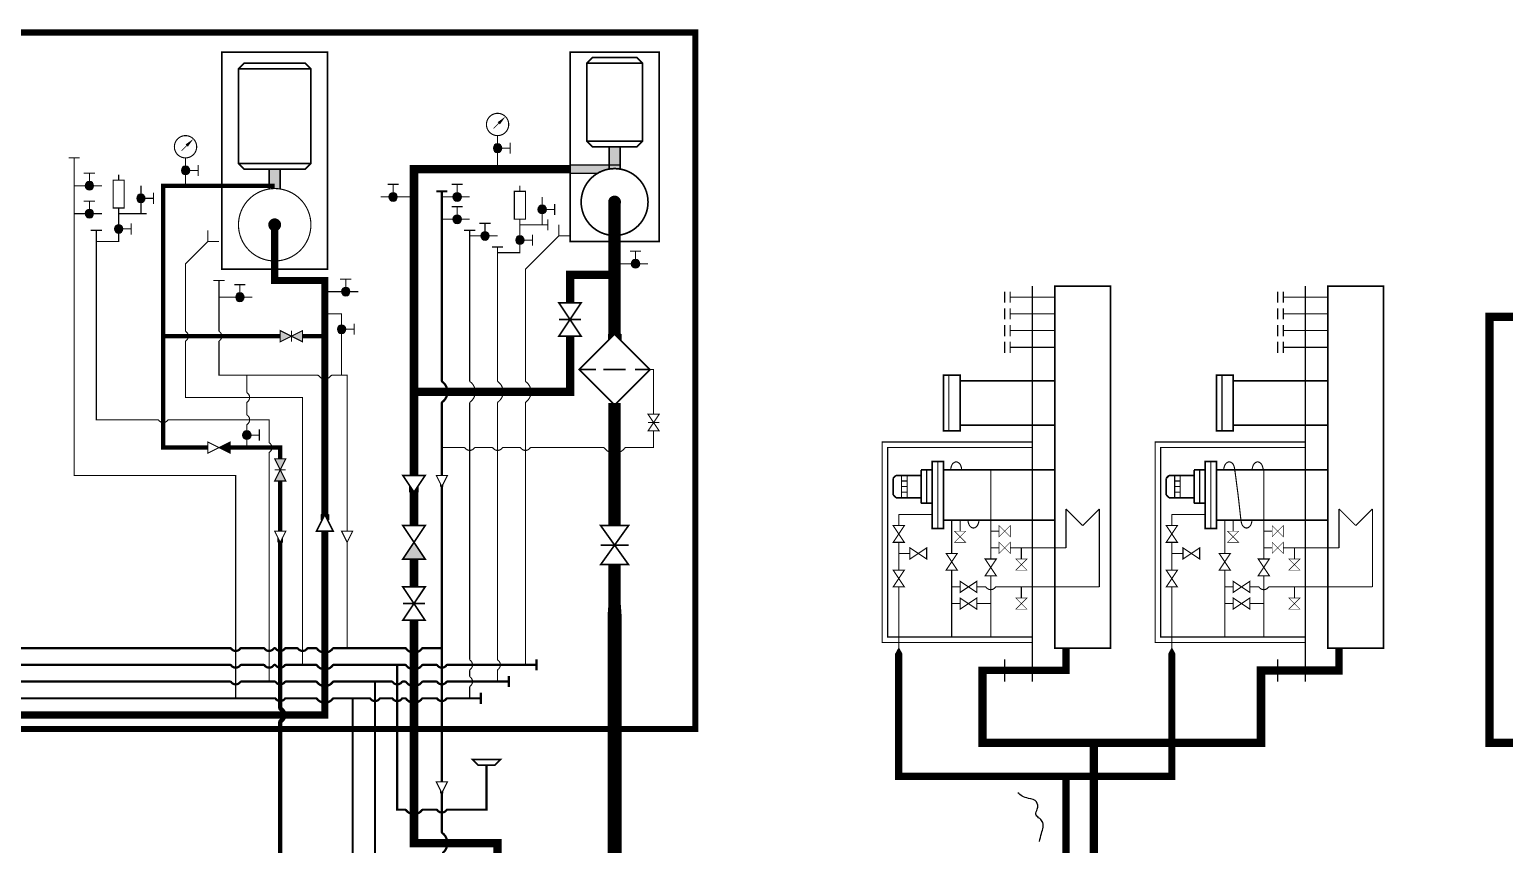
# Model space of a CAD drawing. Header units: millimetres. Extents: x 0 to 2500, y 0 to 1760.
# Drawn here: x 243 to 507.7, y 690.8 to 837 of the extents above; entities that cross this region are included whole.
import ezdxf

# ---------------------------------------------------------------- set-up
doc = ezdxf.new("R2010")
doc.units = ezdxf.units.MM
doc.linetypes.add('ACAD_ISO03W100', pattern=[30, 12, -18])
for name, color, linetype in [('Вентили 10', 7, 'Continuous'), ('Вентили 50', 7, 'Continuous'), ('Задвижки 100', 7, 'Continuous'), ('Задвижки 200', 7, 'Continuous'), ('Задвижки 300', 7, 'Continuous'), ('Задвижки 50', 7, 'Continuous'), ('Изм.приб.', 7, 'Continuous'), ('Клапаны 100', 7, 'Continuous'), ('Клапаны 200', 7, 'Continuous'), ('Краны 15', 7, 'Continuous'), ('Насосы', 7, 'Continuous'), ('Площадки', 7, 'Continuous'), ('Свечи', 7, 'Continuous'), ('Трубы 108', 7, 'Continuous'), ('Трубы 159', 7, 'Continuous'), ('Трубы 219', 7, 'Continuous'), ('Трубы 32', 7, 'Continuous'), ('Трубы 325', 7, 'Continuous'), ('Трубы 426', 7, 'Continuous'), ('Трубы 57', 7, 'Continuous'), ('Фильтры Ф303', 7, 'Continuous')]:
    doc.layers.add(name, color=color, linetype=linetype)

# ---------------------------------------------------------------- blocks, each defined once
blk = doc.blocks.new('Свеча')
at = {"layer": 'Свечи', "const_width": 0.3}
blk.add_lwpolyline([(2.5, 1), (1.5, 0), (-1.5, 0), (-2.5, 1)], close=True, dxfattribs=at)
blk = doc.blocks.new('Кран 15')
at = {"layer": 'Краны 15'}
blk.add_hatch(color=256, dxfattribs=at).paths.add_polyline_path([(-0.75, 0.75, 1), (0.75, 0.75, 1)])
at = {"layer": 'Краны 15', "const_width": 0.2}
for points in [[(-2.25, 1.75), (-2.25, -0.25)], [(-0.75, 0.75), (-2.25, 0.75)]]:
    blk.add_lwpolyline(points, dxfattribs=at)
at = {"layer": 'Краны 15'}
blk.add_lwpolyline([(-0.75, 0.75, 1), (0.75, 0.75, 1), (-0.75, 0.75, 1)], format="xyb", dxfattribs=at)
blk = doc.blocks.new('Заглушка 57')
at = {"layer": 'Трубы 57', "const_width": 0.4}
blk.add_lwpolyline([(0, 1), (0, -1)], dxfattribs=at)
blk = doc.blocks.new('Задвижка 200')
at = {"layer": 'Задвижки 200', "const_width": 0.3}
blk.add_lwpolyline([(6, -2), (6, 2), (0, -2), (0, 2)], close=True, dxfattribs=at)
blk.add_lwpolyline([(3, -2), (3, 2)], dxfattribs=at)
blk = doc.blocks.new('Задвижка 300')
at = {"layer": 'Задвижки 300', "const_width": 0.3}
blk.add_lwpolyline([(7, -2.5), (7, 2.5), (0, -2.5), (0, 2.5)], close=True, dxfattribs=at)
blk.add_lwpolyline([(3.5, 2.5), (3.5, -2.5)], dxfattribs=at)
blk = doc.blocks.new('Фильтр Ф303')
at = {"layer": 'Фильтры Ф303', "const_width": 0.3}
blk.add_lwpolyline([(-6.36, 0), (0, 6.36), (6.36, 0), (0, -6.36)], close=True, dxfattribs=at)
for points in [[(-6.36, 0), (-3.36, 0)], [(-2, 0), (2, 0)], [(3.64, 0), (6.36, 0)]]:
    blk.add_lwpolyline(points, dxfattribs=at)
blk = doc.blocks.new('Клапан 200')
at = {"layer": 'Клапаны 200'}
blk.add_hatch(color=256, dxfattribs=at).paths.add_polyline_path([(3, 0), (0, 2), (0, -2)])
at = {"layer": 'Клапаны 200', "const_width": 0.3}
blk.add_lwpolyline([(6, -2), (6, 2), (0, -2), (0, 2)], close=True, dxfattribs=at)
blk = doc.blocks.new('Изм.приб.')
at = {"layer": 'Изм.приб.', "const_width": 0.2}
blk.add_lwpolyline([(-2, 0, 1), (2, 0, 1), (-2, 0, 0.780776)], format="xyb", dxfattribs=at)
at = {"layer": 'Изм.приб.', "const_width": 0.1}
blk.add_lwpolyline([(0.21, 0.21), (-0.71, -0.71)], dxfattribs=at)
at = {"layer": 'Изм.приб.'}
blk.add_solid([(0.01, 0.41), (1.41, 1.41), (0.41, 0.01)], dxfattribs=at)
blk = doc.blocks.new('Стрелка 219 п.')
at = {"layer": 'Трубы 219'}
h = blk.add_hatch(color=256, dxfattribs=at)
h.paths.add_polyline_path([(0, -3), (-0.75, -1.875), (-0.75, -3)])
h.paths.add_polyline_path([(0.75, -1.875), (0, -3), (0.75, -3)])
for p, q in [((-0.75, -3), (-0.75, -1.875)), ((0.75, -3), (0.75, -1.875)), ((-0.75, -3), (0.75, -3))]:
    blk.add_line(p, q, dxfattribs=at)
at = {"layer": 'Трубы 219', "const_width": 0.3}
blk.add_lwpolyline([(-2, 0), (2, 0), (0, -3)], close=True, dxfattribs=at)
blk = doc.blocks.new('Стрелка 57 п.')
at = {"layer": 'Трубы 57'}
h = blk.add_hatch(color=256, dxfattribs=at)
h.paths.add_polyline_path([(-0.2, -2), (0, -2), (-0.2, -1.6)])
h.paths.add_polyline_path([(0.2, -1.6), (0, -2), (0.2, -2)])
for p, q in [((-0.2, -2), (-0.2, -1.6)), ((-0.2, -2), (0.2, -2)), ((0.2, -2), (0.2, -1.6))]:
    blk.add_line(p, q, dxfattribs=at)
at = {"layer": 'Трубы 57', "const_width": 0.2}
blk.add_lwpolyline([(-1, 0), (1, 0), (0, -2)], close=True, dxfattribs=at)
blk = doc.blocks.new('Задвижка 50')
at = {"layer": 'Задвижки 50', "const_width": 0.2}
blk.add_lwpolyline([(3, -1), (3, 1), (0, -1), (0, 1)], close=True, dxfattribs=at)
blk.add_lwpolyline([(1.5, 1), (1.5, -1)], dxfattribs=at)
blk = doc.blocks.new('Стрелка 159 п.')
at = {"layer": 'Трубы 159'}
h = blk.add_hatch(color=256, dxfattribs=at)
h.paths.add_polyline_path([(-0.65, 3), (-0.65, 2.025), (0, 3)])
h.paths.add_polyline_path([(0.65, 3), (0, 3), (0.65, 2.025)])
for p, q in [((-0.65, 3), (-0.65, 2.025)), ((-0.65, 3), (0.65, 3)), ((0.65, 3), (0.65, 2.025))]:
    blk.add_line(p, q, dxfattribs=at)
at = {"layer": 'Трубы 159', "const_width": 0.3}
blk.add_lwpolyline([(1.5, 0), (-1.5, 0), (0, 3)], close=True, dxfattribs=at)
blk = doc.blocks.new('Стрелка 108 п.')
at = {"layer": 'Трубы 108'}
h = blk.add_hatch(color=256, dxfattribs=at)
h.paths.add_polyline_path([(-0.4, -2), (0, -2), (-0.4, -1.2)])
h.paths.add_polyline_path([(0.4, -1.2), (0, -2), (0.4, -2)])
for p, q in [((-0.4, -2), (-0.4, -1.2)), ((-0.4, -2), (0.4, -2)), ((0.4, -2), (0.4, -1.2))]:
    blk.add_line(p, q, dxfattribs=at)
at = {"layer": 'Трубы 108', "const_width": 0.2}
blk.add_lwpolyline([(-1, 0), (1, 0), (0, -2)], close=True, dxfattribs=at)
blk = doc.blocks.new('Стрелка 32 п.')
at = {"layer": 'Трубы 32', "const_width": 0.2}
blk.add_lwpolyline([(-1, 0), (1, 0), (0, -2)], close=True, dxfattribs=at)
blk = doc.blocks.new('Клапан 100')
at = {"layer": 'Клапаны 100'}
blk.add_hatch(color=256, dxfattribs=at).paths.add_polyline_path([(2, 0), (0, 1), (0, -1)])
at = {"layer": 'Клапаны 100', "const_width": 0.2}
blk.add_lwpolyline([(0, -1), (0, 1), (4, -1), (4, 1)], close=True, dxfattribs=at)
blk = doc.blocks.new('Задвижка 100 непрох.')
at = {"layer": 'Задвижки 100'}
h = blk.add_hatch(color=256, dxfattribs=at)
h.paths.add_polyline_path([(2, 0), (0, 1), (0, -1)])
h.paths.add_polyline_path([(2, 0), (4, -1), (4, 1)])
at = {"layer": 'Задвижки 100', "const_width": 0.2}
blk.add_lwpolyline([(0, -1), (0, 1), (4, -1), (4, 1)], close=True, dxfattribs=at)
blk.add_lwpolyline([(2, 1), (2, -1)], dxfattribs=at)
blk = doc.blocks.new('Вентиль 10')
at = {"layer": 'Вентили 10', "const_width": 0.1}
blk.add_lwpolyline([(2, -1), (2, 1), (0, -1), (0, 1)], close=True, dxfattribs=at)
blk = doc.blocks.new('Вентиль 50')
at = {"layer": 'Вентили 50', "const_width": 0.2}
blk.add_lwpolyline([(3, -1), (3, 1), (0, -1), (0, 1)], close=True, dxfattribs=at)

msp = doc.modelspace()

# ---------------------------------------------------------------- hatches: boundary and pattern name
at = {"layer": 'Насосы'}
for points in [[(349, 816), (347, 816), (347, 812, -0.08392), (349, 812)], [(288, 812), (286, 812), (286, 808.42, -0.077384), (288, 808.42)], [(349, 806.08, 1), (347, 806.08, 1)], [(288, 802, 1), (286, 802, 1)]]:
    msp.add_hatch(color=256, dxfattribs=at).paths.add_polyline_path(points)
at = {"layer": 'Трубы 219'}
msp.add_hatch(color=256, dxfattribs=at).paths.add_polyline_path([(344.95, 811.25, -0.091779), (347, 812), (347, 812.75), (340, 812.75), (340, 811.25)])
at = {"layer": 'Трубы 325'}
h = msp.add_hatch(color=256, dxfattribs=at)
h.paths.add_polyline_path([(348, 782.36), (346.9, 782.36), (346.9, 781.26)])
h.paths.add_polyline_path([(349.1, 782.36), (348, 782.36), (349.1, 781.26)])
at = {"layer": 'Трубы 57'}
h = msp.add_hatch(color=256, dxfattribs=at)
h.paths.add_polyline_path([(316.8, 700), (317, 700), (316.8, 700.4)])
h.paths.add_polyline_path([(317.2, 700.4), (317, 700), (317.2, 700)])

# ---------------------------------------------------------------- linework, layer by layer
for points, const_width in [([(258, 805), (260, 805), (260, 810), (258, 810)], 0.2), ([(330, 803), (332, 803), (332, 808), (330, 808)], 0.2), ([(427, 726), (437, 726), (437, 791), (427, 791)], 0.3), ([(476, 726), (486, 726), (486, 791), (476, 791)], 0.3), ([(407, 775), (410, 775), (410, 765), (407, 765)], 0.3), ([(456, 775), (459, 775), (459, 765), (456, 765)], 0.3), ([(405, 759.5), (407, 759.5), (407, 747.5), (405, 747.5)], 0.3), ([(454, 759.5), (456, 759.5), (456, 747.5), (454, 747.5)], 0.3)]:
    msp.add_lwpolyline(points, close=True, dxfattribs=dict(const_width=const_width))
for points, const_width in [([(418, 790), (418, 788)], 0.2), ([(419, 790), (419, 788)], 0.2), ([(427, 789), (419, 789)], 0.2), ([(467, 790), (467, 788)], 0.2), ([(468, 790), (468, 788)], 0.2), ([(476, 789), (468, 789)], 0.2), ([(418, 787), (418, 785)], 0.2), ([(419, 787), (419, 785)], 0.2), ([(467, 787), (467, 785)], 0.2), ([(468, 787), (468, 785)], 0.2), ([(418, 784), (418, 782)], 0.2), ([(427, 786), (419, 786)], 0.2), ([(419, 784), (419, 782)], 0.2), ([(467, 784), (467, 782)], 0.2), ([(476, 786), (468, 786)], 0.2), ([(468, 784), (468, 782)], 0.2), ([(418, 781), (418, 779)], 0.2), ([(427, 783), (419, 783)], 0.2), ([(419, 781), (419, 779)], 0.2), ([(467, 781), (467, 779)], 0.2), ([(476, 783), (468, 783)], 0.2), ([(468, 781), (468, 779)], 0.2), ([(427, 780), (419, 780)], 0.2), ([(476, 780), (468, 780)], 0.2), ([(408, 775), (408, 765)], 0.2), ([(427, 774), (410, 774)], 0.3), ([(457, 775), (457, 765)], 0.2), ([(476, 774), (459, 774)], 0.3), ([(427, 766), (410, 766)], 0.3), ([(476, 766), (459, 766)], 0.3), ([(398.5, 757), (398, 756.5)], 0.3), ([(403, 757), (398.5, 757)], 0.3), ([(399.5, 757), (399.5, 753)], 0.2), ([(400.5, 757), (400.5, 753)], 0.2), ([(405, 758), (403, 758)], 0.3), ([(403, 758), (403, 752)], 0.3), ([(404, 758), (404, 752)], 0.2), ([(406, 759.5), (406, 747.5)], 0.2), ([(427, 758), (407, 758)], 0.3), ([(447.5, 757), (447, 756.5)], 0.3), ([(452, 757), (447.5, 757)], 0.3), ([(448.5, 757), (448.5, 753)], 0.2), ([(449.5, 757), (449.5, 753)], 0.2), ([(454, 758), (452, 758)], 0.3), ([(452, 758), (452, 752)], 0.3), ([(453, 758), (453, 752)], 0.2), ([(455, 759.5), (455, 747.5)], 0.2), ([(476, 758), (456, 758)], 0.3), ([(398, 756.5), (398, 753.5)], 0.3), ([(399.5, 756), (400.5, 756)], 0.2), ([(399.5, 755), (400.5, 755)], 0.2), ([(447, 756.5), (447, 753.5)], 0.3), ([(448.5, 756), (449.5, 756)], 0.2), ([(448.5, 755), (449.5, 755)], 0.2), ([(398, 753.5), (398.5, 753)], 0.3), ([(403, 753), (398.5, 753)], 0.3), ([(399.5, 754), (400.5, 754)], 0.2), ([(403, 752), (405, 752)], 0.3), ([(447, 753.5), (447.5, 753)], 0.3), ([(452, 753), (447.5, 753)], 0.3), ([(448.5, 754), (449.5, 754)], 0.2), ([(452, 752), (454, 752)], 0.3), ([(427, 749), (407, 749)], 0.3), ([(476, 749), (456, 749)], 0.3), ([(418, 724), (418, 720)], 0.2), ([(467, 724), (467, 720)], 0.2)]:
    msp.add_lwpolyline(points, dxfattribs=dict(const_width=const_width))
for points in [[(423, 720), (423, 791)], [(472, 720), (472, 791)]]:
    msp.add_lwpolyline(points)
for points in [[(423, 763, 0.2, 0.2, 0), (396, 763, 0.2, 0.2, 0), (396, 727, 0.2, 0.2, 0), (423, 727, 0, 0, 0)], [(472, 763, 0.2, 0.2, 0), (445, 763, 0.2, 0.2, 0), (445, 727, 0.2, 0.2, 0), (472, 727, 0, 0, 0)], [(423, 762, 0.2, 0.2, 0), (397, 762, 0.2, 0.2, 0), (397, 728, 0.2, 0.2, 0), (423, 728, 0, 0, 0)], [(472, 762, 0.2, 0.2, 0), (446, 762, 0.2, 0.2, 0), (446, 728, 0.2, 0.2, 0), (472, 728, 0, 0, 0)]]:
    msp.add_lwpolyline(points, format="xyseb")
msp.add_spline([(424.23, 691.31), (424.62, 692.73), (424.75, 694.91), (424.1, 695.56), (423.59, 696.2), (423.85, 697.1), (423.72, 698.39), (422.3, 699.03), (421.14, 699.42), (420.37, 700.06)], degree=3)
at = {"layer": 'Насосы', "const_width": 0.3}
for points in [[(296.5, 794), (277.5, 794), (277.5, 833), (296.5, 833)], [(340, 833), (356, 833), (356, 799), (340, 799)], [(353, 831), (353, 817), (352, 816), (344, 816), (343, 817), (343, 831), (344, 832), (352, 832)], [(293.5, 813), (292.5, 812), (281.5, 812), (280.5, 813), (280.5, 830), (281.5, 831), (292.5, 831), (293.5, 830)]]:
    msp.add_lwpolyline(points, close=True, dxfattribs=at)
for points in [[(280.5, 830), (293.5, 830)], [(353, 831), (343, 831)], [(353, 817), (343, 817)], [(347, 812), (347, 816)], [(349, 816), (349, 812)], [(280.5, 813), (293.5, 813)], [(286, 808.42), (286, 812)], [(288, 812), (288, 808.42)]]:
    msp.add_lwpolyline(points, dxfattribs=at)
msp.add_lwpolyline([(354, 806.08, 1), (342, 806.08, 1)], format="xyb", close=True, dxfattribs=at)
at = {"layer": 'Насосы'}
for points, const_width in [([(280.5, 802, 1), (293.5, 802, 1), (280.5, 802, 1)], 0.2), ([(347, 806.08, 1), (349, 806.08, 1), (347, 806.08, 1)], 0.3), ([(286, 802, 1), (288, 802, 1), (286, 802, 1)], 0.3)]:
    msp.add_lwpolyline(points, format="xyb", dxfattribs=dict(at, const_width=const_width))
at = {"layer": 'Площадки', "const_width": 0.1}
for points in [[(90, 837), (363, 837), (363, 711), (90, 711)], [(362, 712), (91, 712), (91, 836), (362, 836)]]:
    msp.add_lwpolyline(points, close=True, dxfattribs=at)
at = {"layer": 'Площадки', "linetype": 'ACAD_ISO03W100', "ltscale": 1.5, "const_width": 1}
msp.add_lwpolyline([(90.5, 836.5), (362.5, 836.5), (362.5, 711.5), (90.5, 711.5)], close=True, dxfattribs=at)
at = {"layer": 'Трубы 108', "const_width": 0.8}
for points in [[(287, 809), (267, 809), (267, 762), (275, 762)], [(267, 782), (288, 782)], [(292, 782), (296, 782)], [(279, 762), (288, 762), (288, 760)], [(288, 756), (288, 747)]]:
    msp.add_lwpolyline(points, dxfattribs=at)
at = {"layer": 'Трубы 108'}
msp.add_lwpolyline([(288, 745, 0.8, 0.8, 0), (288, 715.4, 0.8, 0.8, 0.236068), (288.2, 715, 0.8, 0.8, -0.236068), (288.7, 714, 0.8, 0.8, -0.236068), (288.2, 713, 0.8, 0.8, 0.236068), (288, 712.6, 0.8, 0.8, 0), (288, 632, 0.8, 0.8, 0.236068)], format="xyseb", dxfattribs=at)
at = {"layer": 'Трубы 159', "const_width": 1.3}
for points in [[(296, 750), (296, 792), (287, 792), (287, 802)], [(204, 741), (204, 714), (296, 714), (296, 747)]]:
    msp.add_lwpolyline(points, dxfattribs=at)
at = {"layer": 'Трубы 159'}
for points in [[(399, 726, 0.2, 1.3, 0), (399, 725, 1.3, 1.3, 0), (399, 703, 1.3, 1.3, 0), (425, 703, 1.3, 1.3, 0), (448, 703, 1.3, 1.3, 0), (448, 725, 0, 0, 0)], [(448, 726, 0.2, 1.3, 0), (448, 725, 1.3, 1.3, 0)], [(429, 631.5, 1.3, 1.3, 0), (429, 703, 0, 0, 0)]]:
    msp.add_lwpolyline(points, format="xyseb", dxfattribs=at)
at = {"layer": 'Трубы 219'}
for p, q in [((340, 812.75), (340, 811.25)), ((340, 812.75), (349, 812.75)), ((340, 811.25), (344.95, 811.25))]:
    msp.add_line(p, q, dxfattribs=at)
for points in [[(312, 757, 1.5, 1.5, 0), (312, 812, 1.5, 1.5, 0), (340, 812, 0, 0, 0)], [(312, 748, 1.5, 1.5, 0), (312, 754, 1.5, 1.5, 0)], [(312, 737, 1.5, 1.5, 0), (312, 742, 1.5, 1.5, 0)], [(327, 534, 1.5, 1.5, 0), (327, 539, 1.5, 1.5, -0.140055), (327.2, 539.7, 1.5, 1.5, 0.131327), (327.9, 542, 1.5, 1.5, 0.131327), (327.2, 544.3, 1.5, 1.5, -0.140055), (327, 545, 1.5, 1.5, 0), (327, 549.5, 1.5, 1.5, -0.162278), (327.2, 550.1, 1.5, 1.5, 0.146286), (327.9, 552, 1.5, 1.5, 0.146286), (327.2, 553.9, 1.5, 1.5, -0.162278), (327, 554.5, 1.5, 1.5, 0), (327, 691, 1.5, 1.5, 0), (312, 691, 1.5, 1.5, 0), (312, 731, 1.5, 1.5, 0)], [(429, 726, 1.3, 1.3, 0), (429, 722, 1.3, 1.3, 0), (414, 722, 1.5, 1.5, 0), (414, 709, 1.5, 1.5, 0), (430, 709, 1.5, 1.5, 0), (464, 709, 1.5, 1.5, 0), (464, 722, 1.5, 1.5, 0), (478, 722, 1.3, 1.3, 0), (478, 726, 1.3, 1.3, 0)], [(434, 631.5, 1.5, 1.5, 0), (434, 709, 0, 0, 0)]]:
    msp.add_lwpolyline(points, format="xyseb", dxfattribs=at)
at = {"layer": 'Трубы 219', "const_width": 1.5}
for points in [[(517, 709), (505, 709), (505, 785.5), (517, 785.5), (517, 793.5)], [(340, 788), (340, 793), (348, 793)], [(312, 772), (340, 772), (340, 782)]]:
    msp.add_lwpolyline(points, dxfattribs=at)
at = {"layer": 'Трубы 32', "const_width": 0.2}
for points in [[(327, 812), (327, 818)], [(250, 814), (251, 814), (252, 814)], [(280, 717), (280, 757), (251, 757), (251, 814)], [(271, 809), (271, 814)], [(259, 810), (259, 811)], [(251, 809), (256, 809)], [(263, 804), (263, 809)], [(331, 808), (331, 809)], [(255, 799), (259, 799), (259, 805)], [(312, 807), (306, 807)], [(317, 807), (322, 807)], [(335, 802), (335, 807)], [(251, 804), (256, 804)], [(259, 804), (264, 804)], [(317, 803), (322, 803)], [(327, 797), (331, 797), (331, 803)], [(331, 802), (336, 802)], [(338, 800), (338, 802)], [(254, 801), (255, 801), (256, 801)], [(275, 799), (275, 801)], [(322, 800), (327, 800)], [(338, 800), (340, 800)], [(354, 795), (348, 795)], [(276, 792), (277, 792), (278, 792)], [(277, 789), (283, 789)], [(296, 790), (302, 790)], [(299, 775), (299, 786), (296, 786)], [(408.3, 758), (408.34, 758.28), (408.39, 758.5), (408.45, 758.69), (408.51, 758.84), (408.58, 758.97), (408.64, 759.07), (408.71, 759.14), (408.78, 759.21), (408.85, 759.26), (408.92, 759.31), (408.98, 759.35), (409.05, 759.38), (409.11, 759.4), (409.17, 759.42), (409.24, 759.43), (409.3, 759.43), (409.36, 759.43), (409.43, 759.42), (409.49, 759.4), (409.55, 759.38), (409.62, 759.35), (409.68, 759.31), (409.75, 759.26), (409.82, 759.21), (409.89, 759.14), (409.96, 759.07), (410.02, 758.97), (410.09, 758.84), (410.15, 758.69), (410.21, 758.5), (410.26, 758.28), (410.3, 758)], [(415.5, 758), (415.5, 742)], [(457.3, 758), (457.34, 758.28), (457.39, 758.5), (457.45, 758.69), (457.51, 758.84), (457.58, 758.97), (457.64, 759.07), (457.71, 759.14), (457.78, 759.21), (457.85, 759.26), (457.92, 759.31), (457.98, 759.35), (458.05, 759.38), (458.11, 759.4), (458.17, 759.42), (458.24, 759.43), (458.3, 759.43), (458.36, 759.43), (458.43, 759.42), (458.49, 759.4), (458.55, 759.38), (458.62, 759.35), (458.68, 759.31), (458.75, 759.26), (458.82, 759.21), (458.89, 759.14), (458.96, 759.07), (459.02, 758.97), (459.09, 758.84), (459.15, 758.69), (459.21, 758.5), (459.26, 758.28), (459.3, 758)], [(460.4, 749), (460.23, 750.49), (460.1, 751.67), (459.99, 752.64), (459.89, 753.5), (459.78, 754.36), (459.65, 755.33), (459.5, 756.51), (459.3, 758)], [(462.4, 758), (462.44, 758.28), (462.49, 758.5), (462.55, 758.69), (462.61, 758.84), (462.68, 758.97), (462.74, 759.07), (462.81, 759.14), (462.88, 759.21), (462.95, 759.26), (463.02, 759.31), (463.08, 759.35), (463.15, 759.38), (463.21, 759.4), (463.27, 759.42), (463.34, 759.43), (463.4, 759.43), (463.46, 759.43), (463.53, 759.42), (463.59, 759.4), (463.65, 759.38), (463.72, 759.35), (463.78, 759.31), (463.85, 759.26), (463.92, 759.21), (463.99, 759.14), (464.06, 759.07), (464.12, 758.97), (464.19, 758.84), (464.25, 758.69), (464.31, 758.5), (464.36, 758.28), (464.4, 758)], [(464.5, 758), (464.5, 742)], [(399, 750), (405, 750)], [(399, 748), (399, 750)], [(429, 751), (429, 744)], [(432, 748), (429, 751)], [(435, 751), (432, 748)], [(435, 737), (435, 751)], [(448, 750), (454, 750)], [(448, 748), (448, 750)], [(478, 751), (478, 744)], [(481, 748), (478, 751)], [(484, 751), (481, 748)], [(484, 737), (484, 751)], [(408.5, 749), (408.5, 743)], [(410, 749), (410, 747)], [(413.4, 749), (413.36, 748.72), (413.31, 748.5), (413.25, 748.31), (413.19, 748.16), (413.12, 748.03), (413.06, 747.93), (412.99, 747.86), (412.92, 747.79), (412.85, 747.74), (412.78, 747.69), (412.72, 747.65), (412.65, 747.62), (412.59, 747.6), (412.53, 747.58), (412.46, 747.57), (412.4, 747.57), (412.34, 747.57), (412.27, 747.58), (412.21, 747.6), (412.15, 747.62), (412.08, 747.65), (412.02, 747.69), (411.95, 747.74), (411.88, 747.79), (411.81, 747.86), (411.74, 747.93), (411.68, 748.03), (411.61, 748.16), (411.55, 748.31), (411.49, 748.5), (411.44, 748.72), (411.4, 749)], [(415.5, 747), (417, 747)], [(457.5, 749), (457.5, 743)], [(459, 749), (459, 747)], [(462.4, 749), (462.36, 748.72), (462.31, 748.5), (462.25, 748.31), (462.19, 748.16), (462.12, 748.03), (462.06, 747.93), (461.99, 747.86), (461.92, 747.79), (461.85, 747.74), (461.78, 747.69), (461.72, 747.65), (461.65, 747.62), (461.59, 747.6), (461.53, 747.58), (461.46, 747.57), (461.4, 747.57), (461.34, 747.57), (461.27, 747.58), (461.21, 747.6), (461.15, 747.62), (461.08, 747.65), (461.02, 747.69), (460.95, 747.74), (460.88, 747.79), (460.81, 747.86), (460.74, 747.93), (460.68, 748.03), (460.61, 748.16), (460.55, 748.31), (460.49, 748.5), (460.44, 748.72), (460.4, 749)], [(464.5, 747), (466, 747)], [(300, 726), (300, 745)], [(399, 740), (399, 745)], [(417, 744), (415.5, 744)], [(429, 744), (419, 744)], [(421, 744), (421, 742)], [(448, 740), (448, 745)], [(466, 744), (464.5, 744)], [(478, 744), (468, 744)], [(470, 744), (470, 742)], [(399, 743), (401, 743)], [(448, 743), (450, 743)], [(408.5, 740), (408.5, 728)], [(415.5, 739), (415.5, 728)], [(457.5, 740), (457.5, 728)], [(464.5, 739), (464.5, 728)], [(399, 726), (399, 737)], [(421, 737), (421, 735)], [(448, 726), (448, 737)], [(470, 737), (470, 735)], [(408.5, 734), (410, 734)], [(413, 734), (415.5, 734)], [(457.5, 734), (459, 734)], [(462, 734), (464.5, 734)]]:
    msp.add_lwpolyline(points, dxfattribs=at)
at = {"layer": 'Трубы 32'}
for points in [[(286, 720, 0.2, 0.2, 0), (286, 761, 0.2, 0.2, -0.236068), (286.1, 761.2, 0.2, 0.2, 0.236068), (286.5, 762, 0.2, 0.2, 0.236068), (286.1, 762.8, 0.2, 0.2, -0.236068), (286, 763, 0.2, 0.2, 0), (286, 767, 0.2, 0.2, 0), (268, 767, 0.2, 0.2, 0.236068), (267.8, 766.9, 0.2, 0.2, -0.236068), (267, 766.5, 0.2, 0.2, -0.236068), (266.2, 766.9, 0.2, 0.2, 0.236068), (266, 767, 0.2, 0.2, 0), (255, 767, 0.2, 0.2, 0), (255, 801, 0, 0, 0)], [(332, 723, 0.2, 0.2, 0), (332, 770, 0.2, 0.2, -0.236068), (332.1, 770.2, 0.2, 0.2, 0.236068), (333, 772, 0.2, 0.2, 0.236068), (332.1, 773.8, 0.2, 0.2, -0.236068), (332, 774, 0.2, 0.2, 0), (332, 794, 0.2, 0.2, 0), (338, 800, 0, 0, 0)], [(292, 723, 0.2, 0.2, 0), (292, 771, 0.2, 0.2, 0), (271, 771, 0.2, 0.2, 0), (271, 781, 0.2, 0.2, -0.236068), (271.1, 781.2, 0.2, 0.2, 0.236068), (271.5, 782, 0.2, 0.2, 0.236068), (271.1, 782.8, 0.2, 0.2, -0.236068), (271, 783, 0.2, 0.2, 0), (271, 795, 0.2, 0.2, 0), (275, 799, 0.2, 0.2, 0), (277, 799, 0, 0, 0)], [(327, 720, 0.2, 0.2, 0), (327, 722, 0.2, 0.2, -0.236068), (327.1, 722.2, 0.2, 0.2, 0.236068), (327.5, 723, 0.2, 0.2, 0.236068), (327.1, 723.8, 0.2, 0.2, -0.236068), (327, 724, 0.2, 0.2, 0), (327, 770, 0.2, 0.2, -0.236068), (327.1, 770.2, 0.2, 0.2, 0.236068), (328, 772, 0.2, 0.2, 0.236068), (327.1, 773.8, 0.2, 0.2, -0.236068), (327, 774, 0.2, 0.2, 0), (327, 798, 0, 0, 0)], [(300, 747, 0.2, 0.2, 0), (300, 775, 0.2, 0.2, 0), (297.4, 775, 0.2, 0.2, 0.236068), (297, 774.8, 0.2, 0.2, -0.236068), (296, 774.3, 0.2, 0.2, -0.236068), (295, 774.8, 0.2, 0.2, 0.236068), (294.6, 775, 0.2, 0.2, 0), (277, 775, 0.2, 0.2, 0), (277, 781, 0.2, 0.2, -0.236068), (277.1, 781.2, 0.2, 0.2, 0.236068), (277.5, 782, 0.2, 0.2, 0.236068), (277.1, 782.8, 0.2, 0.2, -0.236068), (277, 783, 0.2, 0.2, 0), (277, 792, 0, 0, 0)], [(355, 768, 0.2, 0.2, 0), (355, 776, 0.2, 0.2, 0), (354.36, 776, 0, 0, 0)], [(282, 762, 0.2, 0.2, 0), (282, 766, 0.2, 0.2, -0.236068), (282.1, 766.2, 0.2, 0.2, 0.236068), (282.5, 767, 0.2, 0.2, 0.236068), (282.1, 767.8, 0.2, 0.2, -0.236068), (282, 768, 0.2, 0.2, 0), (282, 770, 0.2, 0.2, -0.236068), (282.1, 770.2, 0.2, 0.2, 0.236068), (282.5, 771, 0.2, 0.2, 0.236068), (282.1, 771.8, 0.2, 0.2, -0.236068), (282, 772, 0.2, 0.2, 0), (282, 775, 0, 0, 0)], [(317, 762, 0.2, 0.2, 0), (321, 762, 0.2, 0.2, -0.236068), (321.2, 761.9, 0.2, 0.2, 0.236068), (322, 761.5, 0.2, 0.2, 0.236068), (322.8, 761.9, 0.2, 0.2, -0.236068), (323, 762, 0.2, 0.2, 0), (326, 762, 0.2, 0.2, -0.236068), (326.2, 761.9, 0.2, 0.2, 0.236068), (327, 761.5, 0.2, 0.2, 0.236068), (327.8, 761.9, 0.2, 0.2, -0.236068), (328, 762, 0.2, 0.2, 0), (331, 762, 0.2, 0.2, -0.236068), (331.2, 761.9, 0.2, 0.2, 0.236068), (332, 761.5, 0.2, 0.2, 0.236068), (332.8, 761.9, 0.2, 0.2, -0.236068), (333, 762, 0.2, 0.2, 0), (346, 762, 0.2, 0.2, -0.236068), (346.2, 761.9, 0.2, 0.2, 0.236068), (348, 761, 0.2, 0.2, 0.236068), (349.8, 761.9, 0.2, 0.2, -0.236068), (350, 762, 0.2, 0.2, 0), (355, 762, 0.2, 0.2, 0), (355, 765, 0.2, 0.2, 0)], [(408.5, 737, 0.2, 0.2, 0), (410, 737, 0.2, 0.2, 0)], [(413, 737, 0.2, 0.2, 0), (414.5, 737, 0.2, 0.2, -0.236068), (414.7, 736.9, 0.2, 0.2, 0.236068), (415.5, 736.5, 0.2, 0.2, 0.236068), (416.3, 736.9, 0.2, 0.2, -0.236068), (416.5, 737, 0.2, 0.2, 0), (435, 737, 0, 0, 0)], [(457.5, 737, 0.2, 0.2, 0), (459, 737, 0.2, 0.2, 0)], [(462, 737, 0.2, 0.2, 0), (463.5, 737, 0.2, 0.2, -0.236068), (463.7, 736.9, 0.2, 0.2, 0.236068), (464.5, 736.5, 0.2, 0.2, 0.236068), (465.3, 736.9, 0.2, 0.2, -0.236068), (465.5, 737, 0.2, 0.2, 0), (484, 737, 0, 0, 0)]]:
    msp.add_lwpolyline(points, format="xyseb", dxfattribs=at)
at = {"layer": 'Трубы 325'}
for p, q in [((346.9, 782.36), (346.9, 781.26)), ((346.9, 782.36), (349.1, 782.36)), ((349.1, 782.36), (349.1, 781.26))]:
    msp.add_line(p, q, dxfattribs=at)
for points in [[(348, 782.36, 2.2, 2.2, 0), (348, 806, 0, 0, 0)], [(348, 748, 2.2, 2.2, 0), (348, 770, 2.2, 2.2, 0)], [(348, 732, 2.5, 2.2, 0), (348, 734, 2.2, 2.2, 0), (348, 741, 2.2, 2.2, 0)]]:
    msp.add_lwpolyline(points, format="xyseb", dxfattribs=at)
at = {"layer": 'Трубы 426'}
msp.add_lwpolyline([(359, 542, 2.5, 2.5, 0), (359, 549, 2.5, 2.5, -0.140055), (359.2, 549.7, 2.5, 2.5, 0.131327), (359.9, 552, 2.5, 2.5, 0.131327), (359.2, 554.3, 2.5, 2.5, -0.140055), (359, 555, 2.5, 2.5, 0), (359, 674, 2.5, 2.5, 0), (348, 674, 2.5, 2.5, 0), (348, 732, 0, 0, 0)], format="xyseb", dxfattribs=at)
at = {"layer": 'Трубы 57'}
for p, q in [((316.8, 700), (316.8, 700.4)), ((316.8, 700), (317.2, 700)), ((317.2, 700), (317.2, 700.4))]:
    msp.add_line(p, q, dxfattribs=at)
for points in [[(317, 757, 0.4, 0.4, 0), (317, 770, 0.4, 0.4, -0.236068), (317.1, 770.2, 0.4, 0.4, 0.236068), (318, 772, 0.4, 0.4, 0.236068), (317.1, 773.8, 0.4, 0.4, -0.236068), (317, 774, 0.4, 0.4, 0), (317, 808, 0, 0, 0)], [(322, 717, 0.2, 0.2, 0), (322, 719, 0.2, 0.2, -0.236068), (322.1, 719.2, 0.2, 0.2, 0.236068), (322.5, 720, 0.2, 0.2, 0.236068), (322.1, 720.8, 0.2, 0.2, -0.236068), (322, 721, 0.2, 0.2, 0), (322, 722, 0.2, 0.2, -0.236068), (322.1, 722.2, 0.2, 0.2, 0.236068), (322.5, 723, 0.2, 0.2, 0.236068), (322.1, 723.8, 0.2, 0.2, -0.236068), (322, 724, 0.2, 0.2, 0), (322, 770, 0.2, 0.2, -0.236068), (322.1, 770.2, 0.2, 0.2, 0.236068), (323, 772, 0.2, 0.2, 0.236068), (322.1, 773.8, 0.2, 0.2, -0.236068), (322, 774, 0.2, 0.2, 0), (322, 801, 0, 0, 0)], [(317, 702, 0.4, 0.4, 0), (317, 755, 0, 0, 0)], [(230.1, 726, 0.4, 0.4, 0), (279, 726, 0.4, 0.4, -0.236068), (279.2, 725.9, 0.4, 0.4, 0.236068), (280, 725.5, 0.4, 0.4, 0.236068), (280.8, 725.9, 0.4, 0.4, -0.236068), (281, 726, 0.4, 0.4, 0), (285, 726, 0.4, 0.4, -0.236068), (285.2, 725.9, 0.4, 0.4, 0.236068), (286, 725.5, 0.4, 0.4, 0.236068), (286.8, 725.9, 0.4, 0.4, -0.236068), (287, 726, 0.4, 0.4, -0.236068), (287.2, 725.9, 0.4, 0.4, 0.236068), (288, 725.5, 0.4, 0.4, 0.236068), (288.8, 725.9, 0.4, 0.4, -0.236068), (289, 726, 0.4, 0.4, 0), (291, 726, 0.4, 0.4, -0.236068), (291.2, 725.9, 0.4, 0.4, 0.236068), (292, 725.5, 0.4, 0.4, 0.236068), (292.8, 725.9, 0.4, 0.4, -0.236068), (293, 726, 0.4, 0.4, 0), (294.4, 726, 0.4, 0.4, -0.236068), (294.6, 725.9, 0.4, 0.4, 0.236068), (296, 725.2, 0.4, 0.4, 0.236068), (297.4, 725.9, 0.4, 0.4, -0.236068), (297.6, 726, 0.4, 0.4, 0), (310.4, 726, 0.4, 0.4, -0.236068), (310.6, 725.9, 0.4, 0.4, 0.236068), (312, 725.2, 0.4, 0.4, 0.236068), (313.4, 725.9, 0.4, 0.4, -0.236068), (313.6, 726, 0.4, 0.4, 0), (317, 726, 0, 0, 0)], [(334, 723, 0.4, 0.4, 0), (318, 723, 0.4, 0.4, 0.236068), (317.8, 722.9, 0.4, 0.4, -0.236068), (317, 722.5, 0.4, 0.4, -0.236068), (316.2, 722.9, 0.4, 0.4, 0.236068), (316, 723, 0.4, 0.4, 0), (313.6, 723, 0.4, 0.4, 0.236068), (313.4, 722.9, 0.4, 0.4, -0.236068), (312, 722.2, 0.4, 0.4, -0.236068), (310.6, 722.9, 0.4, 0.4, 0.236068), (310.4, 723, 0.4, 0.4, 0), (297.6, 723, 0.4, 0.4, 0.236068), (297.4, 722.9, 0.4, 0.4, -0.236068), (296, 722.2, 0.4, 0.4, -0.236068), (294.6, 722.9, 0.4, 0.4, 0.236068), (294.4, 723, 0.4, 0.4, 0), (289, 723, 0.4, 0.4, 0.236068), (288.8, 722.9, 0.4, 0.4, -0.236068), (288, 722.5, 0.4, 0.4, -0.236068), (287.2, 722.9, 0.4, 0.4, 0.236068), (287, 723, 0.4, 0.4, 0.236068), (286.8, 722.9, 0.4, 0.4, -0.236068), (286, 722.5, 0.4, 0.4, -0.236068), (285.2, 722.9, 0.4, 0.4, 0.236068), (285, 723, 0.4, 0.4, 0), (281, 723, 0.4, 0.4, 0.236068), (280.8, 722.9, 0.4, 0.4, -0.236068), (280, 722.5, 0.4, 0.4, -0.236068), (279.2, 722.9, 0.4, 0.4, 0.236068), (279, 723, 0.4, 0.4, 0), (230.1, 723, 0.4, 0.4, 0.236068)], [(309, 723, 0.4, 0.4, 0), (309, 697, 0.4, 0.4, 0), (310.4, 697, 0.4, 0.4, -0.236068), (310.6, 696.9, 0.4, 0.4, 0.236068), (312, 696.2, 0.4, 0.4, 0.236068), (313.4, 696.9, 0.4, 0.4, -0.236068), (313.6, 697, 0.4, 0.4, 0), (316, 697, 0.4, 0.4, -0.236068), (316.2, 696.9, 0.4, 0.4, 0.236068), (317, 696.5, 0.4, 0.4, 0.236068), (317.8, 696.9, 0.4, 0.4, -0.236068), (318, 697, 0.4, 0.4, 0), (325, 697, 0.4, 0.4, 0), (325, 705, 0, 0, 0)], [(334, 722, 0.4, 0.4, 0), (334, 723, 0.4, 0.4, 0), (334, 724, 0, 0, 0)], [(230.1, 720, 0.4, 0.4, 0), (279, 720, 0.4, 0.4, -0.236068), (279.2, 719.9, 0.4, 0.4, 0.236068), (280, 719.5, 0.4, 0.4, 0.236068), (280.8, 719.9, 0.4, 0.4, -0.236068), (281, 720, 0.4, 0.4, 0), (287, 720, 0.4, 0.4, -0.236068), (287.2, 719.9, 0.4, 0.4, 0.236068), (288, 719.5, 0.4, 0.4, 0.236068), (288.8, 719.9, 0.4, 0.4, -0.236068), (289, 720, 0.4, 0.4, 0), (294.4, 720, 0.4, 0.4, -0.236068), (294.6, 719.9, 0.4, 0.4, 0.236068), (296, 719.2, 0.4, 0.4, 0.236068), (297.4, 719.9, 0.4, 0.4, -0.236068), (297.6, 720, 0.4, 0.4, 0), (308, 720, 0.4, 0.4, -0.236068), (308.2, 719.9, 0.4, 0.4, 0.236068), (309, 719.5, 0.4, 0.4, 0.236068), (309.8, 719.9, 0.4, 0.4, -0.236068), (310, 720, 0.4, 0.4, 0), (310.4, 720, 0.4, 0.4, -0.236068), (310.6, 719.9, 0.4, 0.4, 0.236068), (312, 719.2, 0.4, 0.4, 0.236068), (313.4, 719.9, 0.4, 0.4, -0.236068), (313.6, 720, 0.4, 0.4, 0), (316, 720, 0.4, 0.4, -0.236068), (316.2, 719.9, 0.4, 0.4, 0.236068), (317, 719.5, 0.4, 0.4, 0.236068), (317.8, 719.9, 0.4, 0.4, -0.236068), (318, 720, 0.4, 0.4, 0), (329, 720, 0, 0, 0)], [(515.4, 679, 0.4, 0.4, 0), (486, 679, 0.4, 0.4, 0), (486, 650, 0.4, 0.4, 0), (435.6, 650, 0.4, 0.4, 0.236068), (435.4, 649.9, 0.4, 0.4, -0.236068), (434, 649.2, 0.4, 0.4, -0.236068), (432.6, 649.9, 0.4, 0.4, 0.236068), (432.4, 650, 0.4, 0.4, 0), (430.6, 650, 0.4, 0.4, 0.236068), (430.4, 649.9, 0.4, 0.4, -0.236068), (429, 649.2, 0.4, 0.4, -0.236068), (427.6, 649.9, 0.4, 0.4, 0.236068), (427.4, 650, 0.4, 0.4, 0), (329, 650, 0.4, 0.4, 0.236068), (328.8, 649.9, 0.4, 0.4, -0.236068), (327, 649, 0.4, 0.4, -0.236068), (325.2, 649.9, 0.4, 0.4, 0.236068), (325, 650, 0.4, 0.4, 0), (305, 650, 0.4, 0.4, 0), (305, 720, 0, 0, 0)], [(329, 719, 0.4, 0.4, 0), (329, 720, 0.4, 0.4, 0), (329, 721, 0, 0, 0)], [(324, 716, 0.4, 0.4, 0), (324, 717, 0.4, 0.4, 0), (324, 718, 0, 0, 0)], [(230.1, 717, 0.4, 0.4, 0), (287, 717, 0.4, 0.4, -0.236068), (287.2, 716.9, 0.4, 0.4, 0.236068), (288, 716.5, 0.4, 0.4, 0.236068), (288.8, 716.9, 0.4, 0.4, -0.236068), (289, 717, 0.4, 0.4, 0), (294.4, 717, 0.4, 0.4, -0.236068), (294.6, 716.9, 0.4, 0.4, 0.236068), (296, 716.2, 0.4, 0.4, 0.236068), (297.4, 716.9, 0.4, 0.4, -0.236068), (297.6, 717, 0.4, 0.4, 0), (304, 717, 0.4, 0.4, -0.236068), (304.2, 716.9, 0.4, 0.4, 0.236068), (305, 716.5, 0.4, 0.4, 0.236068), (305.8, 716.9, 0.4, 0.4, -0.236068), (306, 717, 0.4, 0.4, 0), (308, 717, 0.4, 0.4, -0.236068), (308.2, 716.9, 0.4, 0.4, 0.236068), (309, 716.5, 0.4, 0.4, 0.236068), (309.8, 716.9, 0.4, 0.4, -0.236068), (310, 717, 0.4, 0.4, 0), (310.4, 717, 0.4, 0.4, -0.236068), (310.6, 716.9, 0.4, 0.4, 0.236068), (312, 716.2, 0.4, 0.4, 0.236068), (313.4, 716.9, 0.4, 0.4, -0.236068), (313.6, 717, 0.4, 0.4, 0), (316, 717, 0.4, 0.4, -0.236068), (316.2, 716.9, 0.4, 0.4, 0.236068), (317, 716.5, 0.4, 0.4, 0.236068), (317.8, 716.9, 0.4, 0.4, -0.236068), (318, 717, 0.4, 0.4, 0), (324, 717, 0, 0, 0)], [(515.4, 675, 0.4, 0.4, 0), (489, 675, 0.4, 0.4, 0), (489, 646, 0.4, 0.4, 0), (435.6, 646, 0.4, 0.4, 0.236068), (435.4, 645.9, 0.4, 0.4, -0.236068), (434, 645.2, 0.4, 0.4, -0.236068), (432.6, 645.9, 0.4, 0.4, 0.236068), (432.4, 646, 0.4, 0.4, 0), (430.6, 646, 0.4, 0.4, 0.236068), (430.4, 645.9, 0.4, 0.4, -0.236068), (429, 645.2, 0.4, 0.4, -0.236068), (427.6, 645.9, 0.4, 0.4, 0.236068), (427.4, 646, 0.4, 0.4, 0), (329, 646, 0.4, 0.4, 0.236068), (328.8, 645.9, 0.4, 0.4, -0.236068), (327, 645, 0.4, 0.4, -0.236068), (325.2, 645.9, 0.4, 0.4, 0.236068), (325, 646, 0.4, 0.4, 0), (301, 646, 0.4, 0.4, 0), (301, 717, 0, 0, 0)], [(317.1, 689.2, 0.4, 0.4, 0.236068), (318, 691, 0.4, 0.4, 0.236068), (317.1, 692.8, 0.4, 0.4, -0.236068), (317, 693, 0.4, 0.4, 0), (317, 700, 0.4, 0.4, 0)]]:
    msp.add_lwpolyline(points, format="xyseb", dxfattribs=at)
at = {"layer": 'Трубы 57', "const_width": 0.2}
for points in [[(336, 801), (336, 802), (336, 803)], [(321, 801), (322, 801), (323, 801)], [(326, 798), (327, 798), (328, 798)]]:
    msp.add_lwpolyline(points, dxfattribs=at)
msp.add_lwpolyline([(316, 702), (318, 702), (317, 700)], close=True, dxfattribs=at)

# ---------------------------------------------------------------- block references
at = {"layer": 'Вентили 10', "rotation": 270}
for p in [(410, 747), (459, 747), (421, 742), (470, 742), (421, 735), (470, 735)]:
    msp.add_blockref('Вентиль 10', p, dxfattribs=at)
at = {"layer": 'Вентили 10'}
for p in [(417, 747), (466, 747), (417, 744), (466, 744)]:
    msp.add_blockref('Вентиль 10', p, dxfattribs=at)
at = {"layer": 'Вентили 50', "rotation": 270}
for p in [(399, 748), (448, 748), (408.5, 743), (415.5, 742), (457.5, 743), (464.5, 742), (399, 740), (448, 740)]:
    msp.add_blockref('Вентиль 50', p, dxfattribs=at)
at = {"layer": 'Вентили 50'}
for p in [(401, 743), (450, 743), (410, 737), (459, 737), (410, 734), (459, 734)]:
    msp.add_blockref('Вентиль 50', p, dxfattribs=at)
at = {"layer": 'Задвижки 100'}
msp.add_blockref('Задвижка 100 непрох.', (288, 782), dxfattribs=at)
at = {"layer": 'Задвижки 100', "rotation": 270}
msp.add_blockref('Задвижка 100 непрох.', (288, 760), dxfattribs=at)
at = {"layer": 'Задвижки 200', "rotation": 90}
for p in [(340, 782), (312, 731)]:
    msp.add_blockref('Задвижка 200', p, dxfattribs=at)
at = {"layer": 'Задвижки 300', "rotation": 90}
msp.add_blockref('Задвижка 300', (348, 741), dxfattribs=at)
at = {"layer": 'Задвижки 50', "rotation": 270}
msp.add_blockref('Задвижка 50', (355, 768), dxfattribs=at)
at = {"layer": 'Изм.приб.'}
for p in [(327, 820), (271, 816)]:
    msp.add_blockref('Изм.приб.', p, dxfattribs=at)
at = {"layer": 'Клапаны 100', "rotation": 180}
msp.add_blockref('Клапан 100', (279, 762), dxfattribs=at)
at = {"layer": 'Краны 15'}
for name, p, rotation in [('Кран 15', (327, 816.5), 180), ('Кран 15', (271, 812.5), 180), ('Кран 15', (253, 809), 270), ('Кран 15', (263, 807.5), 180), ('Кран 15', (307.5, 807), 270), ('Кран 15', (319, 807), 270), ('Кран 15', (253, 804), 270), ('Кран 15', (319, 803), 270), ('Кран 15', (335, 805.5), 180), ('Кран 15', (259, 802), 180), ('Кран 15', (324, 800), 270), ('Кран 15', (331, 800), 180), ('Кран 15', (351, 795), 270), ('Кран 15', (299, 790), 270), ('Кран 15', (280, 789), 270), ('Кран 15', (299, 784), 180), ('Кран 15', (282, 765), 180), ('Клапан 200', (312, 742), 90)]:
    msp.add_blockref(name, p, dxfattribs=dict(at, rotation=rotation))
at = {"layer": 'Свечи'}
msp.add_blockref('Свеча', (325, 705), dxfattribs=at)
at = {"layer": 'Трубы 108'}
msp.add_blockref('Стрелка 108 п.', (288, 747), dxfattribs=at)
at = {"layer": 'Трубы 159'}
msp.add_blockref('Стрелка 159 п.', (296, 747), dxfattribs=at)
at = {"layer": 'Трубы 219'}
msp.add_blockref('Стрелка 219 п.', (312, 757), dxfattribs=at)
at = {"layer": 'Трубы 325'}
msp.add_blockref('Стрелка 32 п.', (300, 747), dxfattribs=at)
at = {"layer": 'Трубы 57', "rotation": 270}
msp.add_blockref('Заглушка 57', (317, 808), dxfattribs=at)
at = {"layer": 'Трубы 57'}
msp.add_blockref('Стрелка 57 п.', (317, 757), dxfattribs=at)
at = {"layer": 'Фильтры Ф303'}
msp.add_blockref('Фильтр Ф303', (348, 776), dxfattribs=at)

doc.saveas('drawing.dxf')
